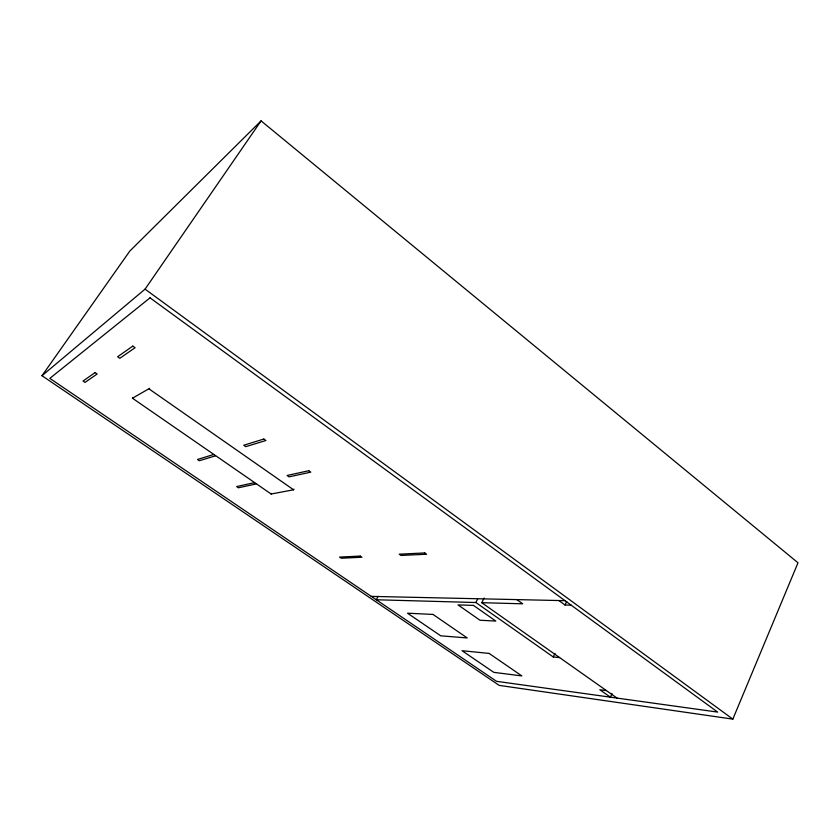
<?xml version="1.0" encoding="UTF-8"?>
<svg xmlns="http://www.w3.org/2000/svg" width="840" height="840" viewBox="0 0 840 840"><rect width="100%" height="100%" fill="white"/><g stroke="black" fill="none" stroke-linecap="round" stroke-linejoin="round"><path stroke-width="1.26" d="M732.837 719.124L798 562.779L261.083 120.876L129.801 251.076L42 375.721L499.202 685.388L732.837 719.124L145.068 289.139L42 375.721M612.024 693.609L610.397 697.169L599.823 689.735L606.438 690.606M378.157 596.316L376.278 599.76L475.87 602.522L553.266 656.975L554.967 653.425M558.884 600.537L564.995 604.989L566.706 601.461M617.064 698.093L481.751 602.679L484.134 598.038M475.87 602.522L477.666 599.036M132.867 397.582L132.447 398.213L271.142 494.015L293.58 489.794L293.969 489.143M271.142 494.015L271.509 493.395M132.447 398.213L149.636 388.364M145.068 289.139L261.083 120.876M213.654 454.503L197.516 459.469L199.343 460.73L215.544 455.805M371.301 596.389L565.005 600.674M481.751 602.679L522.711 603.813L516.831 599.602M564.995 604.989L571.158 605.157M553.266 656.975L559.608 657.583M149.195 389.025L293.58 489.794M150.034 297.832L49.843 378.378L496.545 681.324L717.686 712.1L150.034 297.832M95.088 372.582L83.045 381.034L85.029 382.399L97.146 374L95.088 372.582M132.804 346.101L117.621 356.758L119.816 358.302L135.083 347.718L132.804 346.101M263.855 439.036L243.716 445.242L245.721 446.649L265.934 440.507L263.855 439.036M254.058 482.738L236.628 486.56L238.403 487.778L255.896 484.008L254.058 482.738M308.816 470.715L287.081 475.482L289.023 476.847L310.832 472.143L308.816 470.715M360.234 556.08L339.57 557.088L341.219 558.222L361.935 557.256L360.234 556.08M424.767 552.941L399.221 554.179L401.006 555.44L426.605 554.253L424.767 552.941M473.466 605.399L458.031 604.905L479.997 620.235L495.81 621.075L473.466 605.399M432.999 614.428L407.516 613.2L440.727 635.817L467.229 637.959L432.999 614.428M489.122 653.425L462.021 650.696L493.826 672.357L521.861 675.917L489.122 653.425"/></g></svg>
